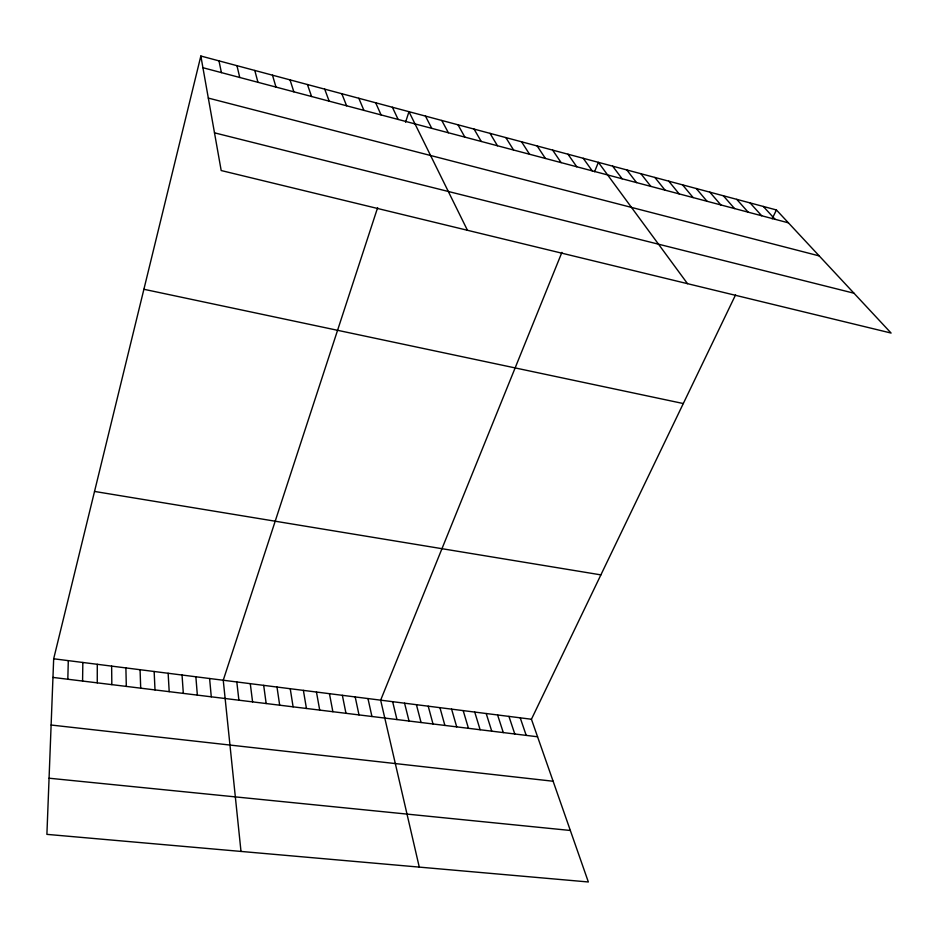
<?xml version="1.0" encoding="UTF-8"?>
<svg xmlns="http://www.w3.org/2000/svg" width="938" height="938" viewBox="0 0 938 938"><rect width="100%" height="100%" fill="white"/><g stroke="black" fill="none" stroke-linecap="round" stroke-linejoin="round"><path stroke-width="1.41" d="M97.259 682.852L97.282 664.292M82.579 681.047L82.837 662.463M67.817 679.241L68.298 660.633M200.849 56.022L221.192 170.54L891.1 333.06L776.418 209.96L200.849 56.022L53.677 658.781L46.9 834.363L588.349 881.978L531.436 719.247L735.544 294.931M377.639 207.638L223.244 680.238L240.996 851.434M405.556 122.21L408.98 111.692L467.441 230.279M561.909 252.381L380.652 700.158L419.274 867.111M594.551 171.748L598.362 162.333L687.519 283.675M772.173 218.788L776.418 209.96M49.069 778.212L570.339 830.47M51.121 725.027L553.115 781.237M52.95 677.424L537.556 736.776M53.677 658.781L531.436 719.247M94.527 491.442L600.883 574.877M143.901 289.279L683.298 403.539M214.497 132.833L853.99 293.219M208.318 98.08L819.226 255.91M202.936 67.724L788.412 222.834M763.286 206.442L775.081 219.304M750.06 202.913L761.668 215.74M736.74 199.348L748.149 212.164M723.339 195.761L734.548 208.564M709.832 192.149L720.841 204.93M696.242 188.515L707.041 201.271M682.547 184.856L693.135 197.59M668.771 181.163L679.135 193.885M654.888 177.458L665.042 190.144M640.9 173.718L650.843 186.381M626.819 169.954L636.539 182.593M612.643 166.155L622.129 178.783M583.237 158.288L592.241 170.868M567.994 154.219L576.753 166.765M552.634 150.103L561.147 162.626M537.157 145.976L545.412 158.452M521.563 141.802L529.56 154.254M505.852 137.593L513.578 150.021M490.023 133.36L497.468 145.753M474.065 129.092L481.241 141.45M457.99 124.801L464.873 137.124M441.775 120.463L448.387 132.75M425.442 116.089L431.761 128.354M392.389 107.249L398.122 119.431M375.669 102.781L381.086 114.928M358.82 98.267L363.921 110.379M341.831 93.73L346.614 105.795M324.7 89.145L329.168 101.175M307.43 84.526L311.58 96.508M520.215 717.828L526.206 735.38M508.935 716.398L514.786 733.985M497.597 714.967L503.296 732.578M290.03 79.871L293.852 91.818M486.201 713.525L491.747 731.159M474.734 712.071L480.127 729.741M463.196 710.617L468.449 728.31M272.489 75.181L275.971 87.07M451.6 709.14L456.7 726.868M439.945 707.674L444.882 725.426M428.22 706.185L433.004 723.96M254.796 70.456L257.938 82.298M416.425 704.696L421.056 722.506M404.571 703.195L409.038 721.029M392.647 701.683L396.95 719.552M236.962 65.683L239.753 77.479M367.966 698.564L371.929 716.491M355.197 696.946L358.996 714.897M218.976 60.876L221.415 72.625M342.358 695.316L345.97 713.302M329.449 693.686L332.873 711.708M316.458 692.033L319.706 710.089M303.384 690.38L306.445 708.471M290.229 688.715L293.102 706.83M276.991 687.038L279.676 705.188M263.684 685.361L266.169 703.535M250.282 683.661L252.58 701.87M236.81 681.961L238.897 700.194M209.596 678.514L211.285 696.817M195.866 676.779L197.343 695.105M182.042 675.02L183.32 693.393M168.137 673.261L169.203 691.658M154.149 671.491L155.005 689.922M140.067 669.709L140.7 688.164M125.891 667.915L126.313 686.405M111.634 666.109L111.833 684.634"/></g></svg>
